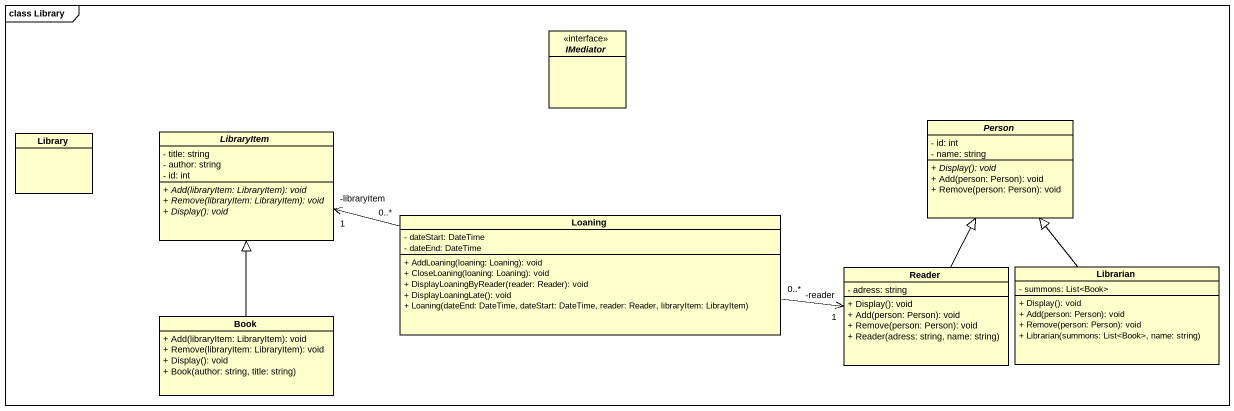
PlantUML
@startuml
mainframe class Library
hide circle
hide empty members
skinparam classAttributeIconSize 0
interface IMediator <<interface>>
class Library
abstract class LibraryItem {
  - title: string
  - author: string
  - id: int
  {abstract} + Add(libraryItem: LibraryItem): void
  {abstract} + Remove(libraryItem: LibraryItem): void
  {abstract} + Display(): void
}
abstract class "Person" as Person_ {
  - id: int
  - name: string
  {abstract} + Display(): void
  + Add(person: Person): void
  + Remove(person: Person): void
}
class Loaning {
  - dateStart: DateTime
  - dateEnd: DateTime
  + AddLoaning(loaning: Loaning): void
  + CloseLoaning(loaning: Loaning): void
  + DisplayLoaningByReader(reader: Reader): void
  + DisplayLoaningLate(): void
  + Loaning(dateEnd: DateTime, dateStart: DateTime, reader: Reader, libraryItem: LibrayItem)
}
class Reader {
  - adress: string
  + Display(): void
  + Add(person: Person): void
  + Remove(person: Person): void
  + Reader(adress: string, name: string)
}
class Librarian {
  - summons: List<Book>
  + Display(): void
  + Add(person: Person): void
  + Remove(person: Person): void
  + Librarian(summons: List<Book>, name: string)
}
class Book {
  + Add(libraryItem: LibraryItem): void
  + Remove(libraryItem: LibraryItem): void
  + Display(): void
  + Book(author: string, title: string)
}
LibraryItem "-libraryItem\n1" <-right- "0..*" Loaning
Loaning "0..*" -right-> "-reader\n1" Reader
Reader -up-|> Person_
Librarian -up-|> Person_
Book -up-|> LibraryItem
@enduml
